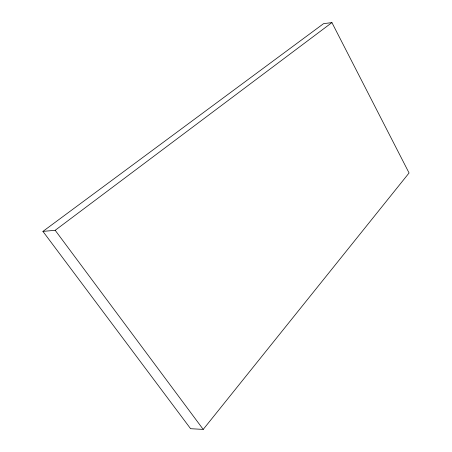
<?xml version="1.0" encoding="UTF-8"?>
<svg xmlns="http://www.w3.org/2000/svg" width="452" height="452" viewBox="0 0 452 452"><rect width="100%" height="100%" fill="white"/><g stroke="black" fill="none" stroke-linecap="round" stroke-linejoin="round"><path stroke-width="0.68" d="M203.214 429.4L409.066 172.969L331.926 22.6L323.564 23.657L42.934 231.39L190.603 428.705L203.214 429.4L55.189 230.3L42.934 231.39M55.189 230.3L331.926 22.6"/></g></svg>
